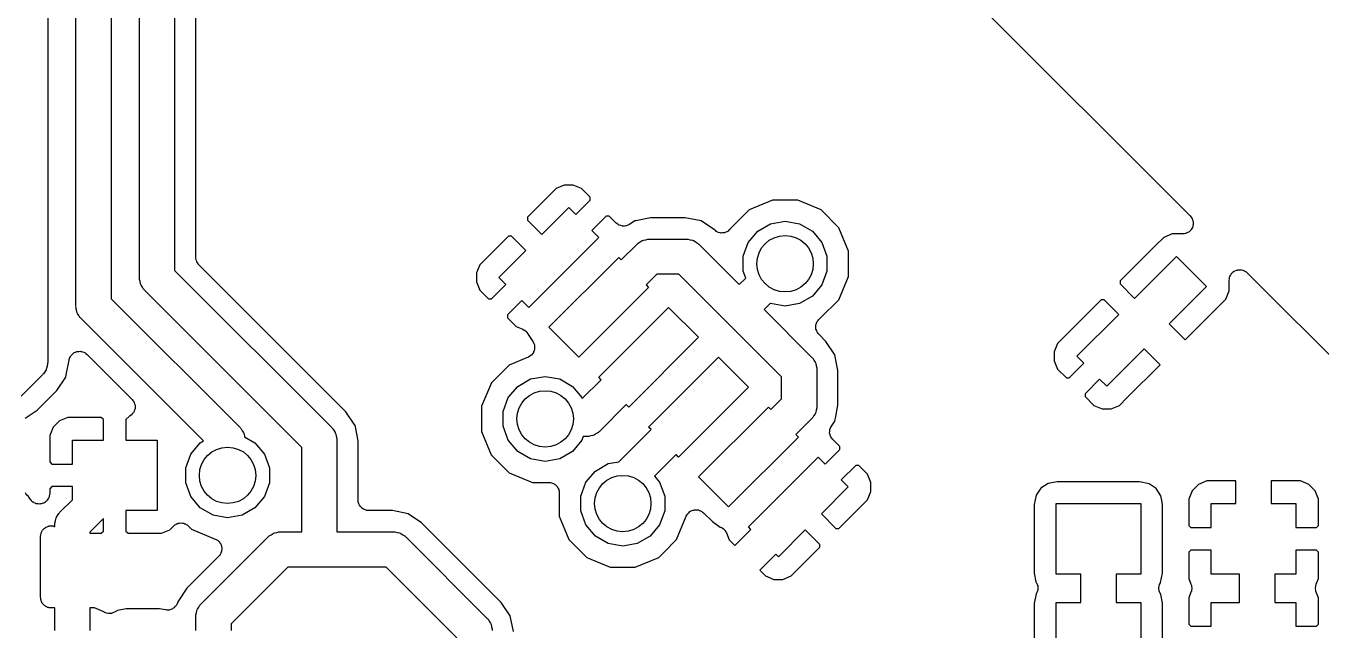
# Model space of a CAD drawing. Extents: x 132.7 to 187.3, y -127.3 to -72.7.
# Drawn here: x 159.92 to 169.1, y -97.25 to -92.96 of the extents above; entities that cross this region are included whole.
import ezdxf

# ---------------------------------------------------------------- set-up
doc = ezdxf.new("R2010")
doc.units = 0
doc.header["$MEASUREMENT"] = 0
doc.layers.add('BLACK', color=7, linetype='CONTINUOUS')

msp = doc.modelspace()

# ---------------------------------------------------------------- linework, layer by layer
at = {"layer": 'Black'}
for p, q in [((160.275, -93.9), (160.275, -88.8)), ((160.525, -88.8518), (160.525, -93.9)), ((160.725, -94.75), (160.725, -89.65)), ((160.975, -89.7018), (160.975, -94.6982)), ((160.076, -89.891), (160.076, -93.9)), ((165.689, -91.8298), (168.17, -94.311)), ((161.125, -94.2888), (161.125, -92.6553)), ((160.076, -93.9), (160.076, -95.3495)), ((160.275, -94.7), (160.275, -93.9)), ((160.525, -93.9), (160.525, -94.7)), ((163.677, -94.1169), (163.474, -94.3198)), ((163.736, -94.0925), (163.677, -94.1169)), ((163.799, -94.0925), (163.736, -94.0925)), ((163.858, -94.1169), (163.799, -94.0925)), ((163.92, -94.1784), (163.858, -94.1169)), ((163.817, -94.302), (163.92, -94.1993)), ((163.92, -94.1993), (163.92, -94.1784)), ((165.211, -94.1999), (165.045, -94.2683)), ((165.39, -94.2001), (165.211, -94.1999)), ((165.555, -94.2687), (165.39, -94.2001)), ((161.125, -94.605), (161.125, -94.2888)), ((163.474, -94.3198), (163.474, -94.3408)), ((163.577, -94.4434), (163.768, -94.2525)), ((163.768, -94.2525), (163.817, -94.302)), ((164.033, -94.3125), (163.93, -94.4151)), ((164.054, -94.3125), (164.033, -94.3125)), ((164.104, -94.3623), (164.054, -94.3125)), ((164.347, -94.325), (164.242, -94.3458)), ((164.593, -94.325), (164.347, -94.325)), ((164.705, -94.3473), (164.593, -94.325)), ((165.045, -94.2683), (164.916, -94.3977)), ((165.682, -94.3954), (165.555, -94.2687)), ((168.17, -94.311), (168.176, -94.319)), ((168.176, -94.319), (168.182, -94.3265)), ((168.182, -94.3265), (168.184, -94.3296)), ((168.184, -94.3296), (168.185, -94.3323)), ((168.185, -94.3323), (168.188, -94.3418)), ((163.474, -94.3408), (163.577, -94.4434)), ((163.93, -94.4151), (163.98, -94.4646)), ((164.114, -94.3692), (164.104, -94.3623)), ((164.123, -94.3765), (164.114, -94.3692)), ((164.124, -94.3767), (164.123, -94.3765)), ((164.125, -94.3772), (164.124, -94.3767)), ((164.137, -94.3804), (164.125, -94.3772)), ((164.148, -94.3838), (164.137, -94.3804)), ((164.149, -94.3837), (164.148, -94.3838)), ((164.15, -94.3839), (164.149, -94.3837)), ((164.162, -94.3829), (164.15, -94.3839)), ((164.174, -94.3821), (164.162, -94.3829)), ((164.175, -94.3817), (164.174, -94.3821)), ((164.176, -94.3817), (164.175, -94.3817)), ((164.187, -94.3765), (164.176, -94.3817)), ((164.198, -94.3716), (164.187, -94.3765)), ((164.235, -94.3473), (164.198, -94.3716)), ((164.242, -94.3458), (164.235, -94.3473)), ((164.242, -94.3458), (164.242, -94.3458)), ((164.8, -94.4108), (164.705, -94.3473)), ((164.8, -94.4109), (164.8, -94.4108)), ((164.806, -94.4156), (164.8, -94.4109)), ((164.812, -94.4211), (164.806, -94.4156)), ((164.817, -94.423), (164.812, -94.4211)), ((164.821, -94.4258), (164.817, -94.423)), ((164.829, -94.4279), (164.821, -94.4258)), ((164.837, -94.4311), (164.829, -94.4279)), ((164.842, -94.4313), (164.837, -94.4311)), ((164.846, -94.4326), (164.842, -94.4313)), ((164.867, -94.4307), (164.863, -94.4322)), ((164.872, -94.4303), (164.867, -94.4307)), ((164.88, -94.4269), (164.872, -94.4303)), ((164.887, -94.4244), (164.88, -94.4269)), ((164.891, -94.4214), (164.887, -94.4244)), ((164.896, -94.4193), (164.891, -94.4214)), ((164.902, -94.4135), (164.896, -94.4193)), ((164.908, -94.4086), (164.902, -94.4135)), ((164.911, -94.4044), (164.908, -94.4086)), ((164.914, -94.4009), (164.911, -94.4044)), ((164.916, -94.3977), (164.914, -94.4009)), ((165.039, -94.4994), (165.106, -94.4193)), ((165.106, -94.4193), (165.197, -94.367)), ((165.197, -94.367), (165.3, -94.3489)), ((165.3, -94.3489), (165.403, -94.367)), ((165.403, -94.367), (165.494, -94.4193)), ((165.494, -94.4193), (165.561, -94.4994)), ((165.75, -94.5609), (165.682, -94.3954)), ((168.152, -94.4296), (168.143, -94.4345)), ((168.16, -94.4254), (168.152, -94.4296)), ((168.163, -94.4231), (168.16, -94.4254)), ((168.166, -94.4214), (168.163, -94.4231)), ((168.172, -94.4139), (168.166, -94.4214)), ((168.179, -94.407), (168.172, -94.4139)), ((168.18, -94.404), (168.179, -94.407)), ((168.182, -94.4015), (168.18, -94.404)), ((168.186, -94.3923), (168.182, -94.4015)), ((168.19, -94.3834), (168.186, -94.3923)), ((168.188, -94.3418), (168.191, -94.351)), ((168.191, -94.377), (168.19, -94.3801)), ((168.19, -94.3801), (168.19, -94.3834)), ((168.191, -94.351), (168.191, -94.3543)), ((168.191, -94.3543), (168.192, -94.3575)), ((168.192, -94.3575), (168.191, -94.3672)), ((168.191, -94.3672), (168.191, -94.377)), ((163.34, -94.4539), (163.137, -94.6569)), ((163.361, -94.4539), (163.34, -94.4539)), ((163.464, -94.5566), (163.361, -94.4539)), ((163.98, -94.4646), (163.485, -94.9596)), ((164.139, -94.6237), (164.251, -94.5116)), ((164.251, -94.5116), (164.255, -94.5085)), ((164.255, -94.5085), (164.259, -94.5042)), ((164.259, -94.5042), (164.273, -94.4961)), ((164.273, -94.4961), (164.287, -94.4867)), ((164.287, -94.4867), (164.292, -94.4853)), ((164.292, -94.4853), (164.297, -94.4825)), ((164.297, -94.4825), (164.313, -94.4797)), ((164.313, -94.4797), (164.328, -94.4755)), ((164.328, -94.4755), (164.334, -94.476)), ((164.334, -94.476), (164.339, -94.475)), ((164.339, -94.475), (164.6, -94.475)), ((164.6, -94.475), (164.605, -94.476)), ((164.605, -94.476), (164.611, -94.4755)), ((164.611, -94.4755), (164.627, -94.4797)), ((164.627, -94.4797), (164.643, -94.4825)), ((164.643, -94.4825), (164.648, -94.4853)), ((164.648, -94.4853), (164.653, -94.4867)), ((164.653, -94.4867), (164.666, -94.4961)), ((164.666, -94.4961), (164.68, -94.5042)), ((164.68, -94.5042), (164.684, -94.5085)), ((164.684, -94.5085), (164.688, -94.5116)), ((164.688, -94.5116), (164.975, -94.7982)), ((164.854, -94.4319), (164.846, -94.4326)), ((164.863, -94.4322), (164.854, -94.4319)), ((165.003, -94.5977), (165.039, -94.4994)), ((165.561, -94.4994), (165.597, -94.5977)), ((167.928, -94.5189), (167.674, -94.7724)), ((167.983, -94.4634), (167.928, -94.5189)), ((168.042, -94.439), (167.983, -94.4634)), ((168.117, -94.439), (168.042, -94.439)), ((168.127, -94.4373), (168.117, -94.439)), ((168.137, -94.4364), (168.127, -94.4373)), ((168.14, -94.435), (168.137, -94.4364)), ((168.143, -94.4345), (168.14, -94.435)), ((161.126, -94.6083), (161.125, -94.605)), ((161.125, -94.6116), (161.126, -94.6083)), ((161.128, -94.621), (161.125, -94.6116)), ((163.273, -94.7475), (163.464, -94.5566)), ((163.626, -95.101), (164.121, -94.6061)), ((164.121, -94.6061), (164.139, -94.6237)), ((165.003, -94.7023), (165.003, -94.5977)), ((165.597, -94.5977), (165.597, -94.7023)), ((165.75, -94.7399), (165.75, -94.5609)), ((167.777, -94.896), (168.074, -94.599)), ((168.074, -94.599), (168.286, -94.8111)), ((160.275, -94.95), (160.275, -94.7)), ((160.525, -94.7), (160.525, -94.8982)), ((160.975, -94.6982), (162.088, -95.8116)), ((161.13, -94.6307), (161.128, -94.621)), ((161.131, -94.6335), (161.13, -94.6307)), ((161.132, -94.6367), (161.131, -94.6335)), ((161.138, -94.6447), (161.132, -94.6367)), ((161.143, -94.6532), (161.138, -94.6447)), ((161.145, -94.6554), (161.143, -94.6532)), ((161.147, -94.6581), (161.145, -94.6554)), ((161.243, -94.7538), (161.147, -94.6581)), ((163.137, -94.6569), (163.113, -94.7157)), ((165.021, -94.7518), (165.003, -94.7023)), ((165.597, -94.7023), (165.561, -94.8006)), ((168.471, -94.713), (168.478, -94.7061)), ((168.478, -94.7061), (168.481, -94.7047)), ((168.481, -94.7047), (168.483, -94.7026)), ((168.483, -94.7026), (168.493, -94.6992)), ((168.493, -94.6992), (168.502, -94.6951)), ((168.502, -94.6951), (168.505, -94.6948)), ((168.505, -94.6948), (168.508, -94.6936)), ((168.508, -94.6936), (168.518, -94.6936)), ((168.518, -94.6936), (168.528, -94.6928)), ((168.528, -94.6928), (168.531, -94.6936)), ((168.531, -94.6936), (168.534, -94.6936)), ((168.534, -94.6936), (168.543, -94.697)), ((168.543, -94.697), (168.553, -94.6995)), ((168.553, -94.6995), (168.555, -94.7014)), ((168.555, -94.7014), (168.558, -94.7026)), ((168.558, -94.7026), (168.566, -94.7088)), ((160.726, -94.7554), (160.725, -94.75)), ((160.725, -94.7609), (160.726, -94.7554)), ((160.73, -94.7767), (160.725, -94.7609)), ((160.733, -94.7928), (160.73, -94.7767)), ((160.735, -94.7975), (160.733, -94.7928)), ((160.737, -94.8028), (160.735, -94.7975)), ((162.189, -95.7003), (161.243, -94.7538)), ((163.113, -94.7157), (163.113, -94.7793)), ((163.113, -94.7793), (163.137, -94.8381)), ((163.219, -94.8996), (163.322, -94.797)), ((163.322, -94.797), (163.273, -94.7475)), ((164.391, -94.725), (164.316, -94.8005)), ((164.548, -94.725), (164.391, -94.725)), ((164.887, -95.0634), (164.548, -94.725)), ((164.975, -94.7982), (165.021, -94.7518)), ((165.681, -94.9052), (165.75, -94.7399)), ((167.674, -94.7724), (167.674, -94.7933)), ((167.674, -94.7933), (167.777, -94.896)), ((168.446, -94.7675), (168.448, -94.7579)), ((168.446, -94.843), (168.446, -94.7675)), ((168.448, -94.7579), (168.449, -94.7481)), ((168.449, -94.7481), (168.45, -94.7451)), ((168.45, -94.7451), (168.451, -94.7419)), ((168.451, -94.7419), (168.455, -94.7334)), ((168.455, -94.7334), (168.46, -94.7245)), ((168.46, -94.7245), (168.462, -94.7222)), ((168.462, -94.7222), (168.464, -94.7193)), ((168.464, -94.7193), (168.471, -94.713)), ((168.566, -94.7088), (168.574, -94.7145)), ((168.574, -94.7145), (169.778, -95.9179)), ((160.746, -94.8162), (160.737, -94.8028)), ((160.754, -94.8303), (160.746, -94.8162)), ((160.758, -94.8339), (160.754, -94.8303)), ((160.762, -94.8384), (160.758, -94.8339)), ((161.875, -95.9518), (160.762, -94.8384)), ((163.137, -94.8381), (163.198, -94.8996)), ((164.333, -94.8182), (163.838, -95.3132)), ((164.316, -94.8005), (164.333, -94.8182)), ((165.494, -94.8807), (165.403, -94.933)), ((165.561, -94.8006), (165.494, -94.8807)), ((168.286, -94.8111), (168.021, -95.0763)), ((168.422, -94.9018), (168.446, -94.843)), ((160.276, -94.9554), (160.275, -94.95)), ((160.275, -94.9609), (160.276, -94.9554)), ((160.28, -94.9767), (160.275, -94.9609)), ((160.283, -94.9928), (160.28, -94.9767)), ((160.525, -94.8982), (161.438, -95.8116)), ((163.198, -94.8996), (163.219, -94.8996)), ((163.435, -94.9101), (163.333, -95.0128)), ((163.485, -94.9596), (163.435, -94.9101)), ((163.98, -95.4546), (164.475, -94.9596)), ((164.475, -94.9596), (164.687, -95.1718)), ((165.195, -94.9318), (165.152, -94.975)), ((165.152, -94.975), (165.488, -95.3116)), ((165.197, -94.933), (165.195, -94.9318)), ((165.3, -94.9511), (165.197, -94.933)), ((165.403, -94.933), (165.3, -94.9511)), ((165.551, -95.0348), (165.681, -94.9052)), ((167.54, -94.9065), (167.287, -95.1599)), ((167.561, -94.9065), (167.54, -94.9065)), ((167.664, -95.0091), (167.561, -94.9065)), ((168.134, -95.1894), (168.366, -94.9573)), ((168.366, -94.9573), (168.422, -94.9018)), ((160.285, -94.9975), (160.283, -94.9928)), ((160.287, -95.0028), (160.285, -94.9975)), ((160.296, -95.0162), (160.287, -95.0028)), ((160.304, -95.0303), (160.296, -95.0162)), ((160.308, -95.0339), (160.304, -95.0303)), ((160.312, -95.0384), (160.308, -95.0339)), ((161.179, -95.9061), (160.312, -95.0384)), ((163.333, -95.0128), (163.333, -95.0337)), ((163.333, -95.0337), (163.394, -95.0953)), ((165.275, -95.4518), (164.887, -95.0634)), ((165.52, -95.0779), (165.523, -95.0704)), ((165.523, -95.0704), (165.526, -95.0626)), ((165.526, -95.0626), (165.529, -95.0587)), ((165.529, -95.0587), (165.531, -95.0543)), ((165.531, -95.0543), (165.537, -95.0485)), ((165.537, -95.0485), (165.542, -95.042)), ((165.542, -95.042), (165.546, -95.0393)), ((165.546, -95.0393), (165.549, -95.0359)), ((165.549, -95.0359), (165.551, -95.0348)), ((167.367, -95.3061), (167.664, -95.0091)), ((163.394, -95.0953), (163.442, -95.115)), ((163.442, -95.115), (163.451, -95.1209)), ((163.451, -95.1209), (163.461, -95.1263)), ((163.461, -95.1263), (163.462, -95.1279)), ((163.462, -95.1279), (163.464, -95.129)), ((163.464, -95.129), (163.47, -95.1377)), ((163.47, -95.1377), (163.478, -95.146)), ((163.478, -95.146), (163.478, -95.148)), ((163.478, -95.148), (163.48, -95.1496)), ((163.48, -95.1496), (163.48, -95.1524)), ((163.48, -95.1524), (163.513, -95.2021)), ((163.838, -95.3132), (163.626, -95.101)), ((165.518, -95.0874), (165.519, -95.0828)), ((165.518, -95.0956), (165.518, -95.0874)), ((165.518, -95.1038), (165.518, -95.0956)), ((165.519, -95.1086), (165.518, -95.1038)), ((165.519, -95.0828), (165.52, -95.0779)), ((165.519, -95.1135), (165.519, -95.1086)), ((165.522, -95.1211), (165.519, -95.1135)), ((165.524, -95.129), (165.522, -95.1211)), ((165.527, -95.133), (165.524, -95.129)), ((165.529, -95.1375), (165.527, -95.133)), ((165.535, -95.1436), (165.529, -95.1375)), ((165.539, -95.1503), (165.535, -95.1436)), ((165.589, -95.2003), (165.539, -95.1503)), ((167.287, -95.1599), (167.231, -95.2155)), ((168.021, -95.0763), (168.134, -95.1894)), ((163.513, -95.2021), (163.514, -95.2028)), ((163.514, -95.2028), (163.514, -95.2033)), ((163.514, -95.2033), (163.519, -95.2147)), ((163.519, -95.2147), (163.524, -95.226)), ((163.525, -95.2534), (163.522, -95.2652)), ((163.524, -95.226), (163.524, -95.2267)), ((163.524, -95.2267), (163.524, -95.2274)), ((163.524, -95.2274), (163.525, -95.2397)), ((163.525, -95.2397), (163.525, -95.252)), ((163.525, -95.252), (163.525, -95.2527)), ((163.525, -95.2527), (163.525, -95.2534)), ((164.687, -95.1718), (164.192, -95.6667)), ((165.653, -95.2953), (165.589, -95.2003)), ((167.231, -95.2155), (167.207, -95.2743)), ((167.844, -95.2531), (167.579, -95.5182)), ((167.957, -95.3662), (167.844, -95.2531)), ((160.206, -95.4384), (160.227, -95.3348)), ((160.227, -95.3337), (160.228, -95.3261)), ((160.227, -95.3348), (160.227, -95.3337)), ((160.228, -95.3261), (160.229, -95.3231)), ((160.229, -95.3231), (160.23, -95.3198)), ((160.23, -95.3198), (160.235, -95.3114)), ((160.235, -95.3114), (160.239, -95.3025)), ((160.239, -95.3025), (160.241, -95.3001)), ((160.241, -95.3001), (160.243, -95.2973)), ((160.243, -95.2973), (160.251, -95.291)), ((160.251, -95.291), (160.258, -95.2841)), ((160.258, -95.2841), (160.26, -95.2827)), ((160.26, -95.2827), (160.263, -95.2805)), ((160.263, -95.2805), (160.272, -95.2772)), ((160.272, -95.2772), (160.281, -95.273)), ((160.281, -95.273), (160.284, -95.2728)), ((160.284, -95.2728), (160.287, -95.2716)), ((160.287, -95.2716), (160.297, -95.2716)), ((160.297, -95.2716), (160.307, -95.2708)), ((160.307, -95.2708), (160.31, -95.2716)), ((160.31, -95.2716), (160.314, -95.2716)), ((160.314, -95.2716), (160.323, -95.275)), ((160.323, -95.275), (160.332, -95.2775)), ((160.332, -95.2775), (160.335, -95.2794)), ((160.335, -95.2794), (160.338, -95.2805)), ((160.338, -95.2805), (160.346, -95.2868)), ((160.346, -95.2868), (160.354, -95.2925)), ((160.354, -95.2925), (160.673, -95.612)), ((163.48, -95.3129), (163.345, -95.3683)), ((163.481, -95.3123), (163.48, -95.3125)), ((163.48, -95.3125), (163.48, -95.3129)), ((163.491, -95.3055), (163.481, -95.3123)), ((163.502, -95.2989), (163.491, -95.3055)), ((163.503, -95.2979), (163.502, -95.2983)), ((163.502, -95.2983), (163.502, -95.2989)), ((163.51, -95.288), (163.503, -95.2979)), ((163.517, -95.2782), (163.51, -95.288)), ((163.518, -95.2776), (163.517, -95.2782)), ((163.522, -95.2652), (163.518, -95.277)), ((163.518, -95.277), (163.518, -95.2776)), ((164.333, -95.8081), (164.828, -95.3132)), ((164.828, -95.3132), (165.04, -95.5253)), ((165.488, -95.3116), (165.492, -95.3161)), ((165.492, -95.3161), (165.496, -95.3197)), ((165.496, -95.3197), (165.504, -95.3338)), ((165.504, -95.3338), (165.513, -95.3472)), ((165.513, -95.3472), (165.515, -95.3525)), ((165.675, -95.4074), (165.653, -95.2953)), ((167.207, -95.2743), (167.207, -95.3379)), ((167.207, -95.3379), (167.231, -95.3967)), ((167.416, -95.3556), (167.367, -95.3061)), ((160.039, -95.4379), (159.888, -95.5884)), ((160.042, -95.4334), (160.039, -95.4379)), ((160.046, -95.4298), (160.042, -95.4334)), ((160.054, -95.4157), (160.046, -95.4298)), ((160.064, -95.4023), (160.054, -95.4157)), ((160.065, -95.397), (160.064, -95.4023)), ((160.068, -95.3922), (160.065, -95.397)), ((160.071, -95.3761), (160.068, -95.3922)), ((160.075, -95.3604), (160.071, -95.3761)), ((160.076, -95.3495), (160.075, -95.3549)), ((160.075, -95.3549), (160.075, -95.3604)), ((160.203, -95.4542), (160.206, -95.4384)), ((160.206, -95.4384), (160.206, -95.4384)), ((163.345, -95.3683), (163.219, -95.4948)), ((165.515, -95.3525), (165.517, -95.3572)), ((165.517, -95.3572), (165.52, -95.3733)), ((165.52, -95.3733), (165.525, -95.3891)), ((165.525, -95.3891), (165.524, -95.3946)), ((165.524, -95.3946), (165.525, -95.4)), ((165.525, -95.4), (165.525, -95.6607)), ((165.675, -95.5403), (165.675, -95.4074)), ((167.231, -95.3967), (167.293, -95.4583)), ((167.314, -95.4583), (167.416, -95.3556)), ((167.725, -95.5983), (167.957, -95.3662)), ((160.14, -95.5492), (160.203, -95.4542)), ((163.219, -95.4948), (163.15, -95.6601)), ((163.339, -95.5994), (163.406, -95.5193)), ((163.406, -95.5193), (163.497, -95.467)), ((163.497, -95.467), (163.6, -95.4489)), ((163.6, -95.4489), (163.703, -95.467)), ((163.703, -95.467), (163.794, -95.5193)), ((163.794, -95.5193), (163.861, -95.5994)), ((163.863, -95.6064), (163.997, -95.4723)), ((163.997, -95.4723), (163.98, -95.4546)), ((165.04, -95.5253), (164.545, -96.0203)), ((165.275, -95.6089), (165.275, -95.4518)), ((167.293, -95.4583), (167.314, -95.4583)), ((167.529, -95.4687), (167.427, -95.5714)), ((167.579, -95.5182), (167.529, -95.4687)), ((160, -95.6892), (160.14, -95.5492)), ((160.673, -95.612), (160.679, -95.62)), ((160.679, -95.62), (160.685, -95.6275)), ((163.303, -95.6977), (163.339, -95.5994)), ((163.861, -95.5994), (163.863, -95.6064)), ((165.199, -95.6844), (165.275, -95.6089)), ((165.675, -95.6533), (165.675, -95.5403)), ((167.427, -95.5714), (167.427, -95.5923)), ((167.427, -95.5923), (167.488, -95.6539)), ((167.67, -95.6539), (167.725, -95.5983)), ((159.916, -95.7451), (160, -95.6892)), ((160.675, -95.715), (160.668, -95.7225)), ((160.681, -95.708), (160.675, -95.715)), ((160.683, -95.705), (160.681, -95.708)), ((160.685, -95.7025), (160.683, -95.705)), ((160.685, -95.6275), (160.686, -95.6306)), ((160.688, -95.6933), (160.685, -95.7025)), ((160.686, -95.6306), (160.688, -95.6333)), ((160.688, -95.6333), (160.691, -95.6428)), ((160.692, -95.6844), (160.688, -95.6933)), ((160.691, -95.6428), (160.694, -95.652)), ((160.693, -95.6811), (160.692, -95.6844)), ((160.694, -95.678), (160.693, -95.6811)), ((160.694, -95.652), (160.694, -95.6553)), ((160.694, -95.6553), (160.695, -95.6585)), ((160.695, -95.6585), (160.694, -95.6682)), ((160.694, -95.6682), (160.694, -95.678)), ((162.252, -95.7945), (162.189, -95.7003)), ((163.15, -95.6601), (163.15, -95.8391)), ((163.303, -95.8023), (163.303, -95.6977)), ((164.174, -95.649), (163.985, -95.8384)), ((164.192, -95.6667), (164.174, -95.649)), ((164.687, -96.1617), (165.182, -95.6667)), ((165.182, -95.6667), (165.199, -95.6844)), ((165.513, -95.7135), (165.504, -95.7269)), ((165.515, -95.7082), (165.513, -95.7135)), ((165.517, -95.7034), (165.515, -95.7082)), ((165.52, -95.6873), (165.517, -95.7034)), ((165.525, -95.6716), (165.52, -95.6873)), ((165.525, -95.6607), (165.524, -95.6661)), ((165.524, -95.6661), (165.525, -95.6716)), ((165.659, -95.7329), (165.675, -95.6533)), ((167.488, -95.6539), (167.547, -95.6782)), ((167.547, -95.6782), (167.611, -95.6782)), ((167.611, -95.6782), (167.67, -95.6539)), ((160.159, -95.7644), (160.114, -95.8094)), ((160.218, -95.74), (160.159, -95.7644)), ((160.455, -95.74), (160.218, -95.74)), ((160.47, -95.7548), (160.455, -95.74)), ((160.47, -95.9), (160.47, -95.7548)), ((160.654, -95.7305), (160.63, -95.7548)), ((160.63, -95.7548), (160.63, -95.9)), ((160.663, -95.7264), (160.654, -95.7305)), ((160.665, -95.7241), (160.663, -95.7264)), ((160.668, -95.7225), (160.665, -95.7241)), ((162.253, -95.7953), (162.252, -95.7945)), ((162.267, -95.8686), (162.253, -95.7953)), ((163.339, -95.9006), (163.303, -95.8023)), ((165.488, -95.749), (165.376, -95.8612)), ((165.492, -95.7445), (165.488, -95.749)), ((165.496, -95.741), (165.492, -95.7445)), ((165.504, -95.7269), (165.496, -95.741)), ((165.623, -95.8129), (165.628, -95.8017)), ((165.628, -95.8017), (165.653, -95.7653)), ((165.653, -95.7653), (165.659, -95.7329)), ((165.659, -95.7329), (165.659, -95.7329)), ((160.114, -95.8094), (160.09, -95.8682)), ((160.09, -95.8682), (160.09, -96.0552)), ((161.438, -95.8116), (161.442, -95.8161)), ((161.442, -95.8161), (161.446, -95.8197)), ((161.446, -95.8197), (161.454, -95.8338)), ((161.454, -95.8338), (161.463, -95.8472)), ((161.463, -95.8472), (161.465, -95.8525)), ((161.465, -95.8525), (161.467, -95.8572)), ((161.467, -95.8572), (161.47, -95.8733)), ((161.47, -95.8733), (161.471, -95.8777)), ((161.471, -95.8777), (161.544, -95.9193)), ((162.088, -95.8116), (162.092, -95.8161)), ((162.092, -95.8161), (162.096, -95.8197)), ((162.096, -95.8197), (162.104, -95.8338)), ((162.104, -95.8338), (162.113, -95.8472)), ((162.113, -95.8472), (162.115, -95.8525)), ((162.115, -95.8525), (162.117, -95.8572)), ((162.117, -95.8572), (162.12, -95.8733)), ((162.12, -95.8733), (162.125, -95.8891)), ((162.125, -95.8891), (162.124, -95.8946)), ((162.124, -95.8946), (162.125, -95.9)), ((162.275, -95.9074), (162.267, -95.8686)), ((163.15, -95.8391), (163.218, -96.0046)), ((163.87, -95.875), (163.861, -95.9006)), ((163.896, -95.875), (163.87, -95.875)), ((163.902, -95.874), (163.896, -95.875)), ((163.907, -95.8745), (163.902, -95.874)), ((163.923, -95.8703), (163.907, -95.8745)), ((163.939, -95.8675), (163.923, -95.8703)), ((163.944, -95.8647), (163.939, -95.8675)), ((163.949, -95.8633), (163.944, -95.8647)), ((163.963, -95.8539), (163.949, -95.8633)), ((163.977, -95.8458), (163.963, -95.8539)), ((163.98, -95.8415), (163.977, -95.8458)), ((163.985, -95.8384), (163.98, -95.8415)), ((164.123, -96.0536), (164.351, -95.8258)), ((164.351, -95.8258), (164.333, -95.8081)), ((165.394, -95.8789), (164.899, -96.3738)), ((165.376, -95.8612), (165.394, -95.8789)), ((165.616, -95.8499), (165.617, -95.8377)), ((165.616, -95.8507), (165.616, -95.8499)), ((165.616, -95.8515), (165.616, -95.8507)), ((165.62, -95.8633), (165.616, -95.8515)), ((165.617, -95.8377), (165.618, -95.8255)), ((165.618, -95.8239), (165.623, -95.8129)), ((165.618, -95.8248), (165.618, -95.8239)), ((165.618, -95.8255), (165.618, -95.8248)), ((165.623, -95.8751), (165.62, -95.8633)), ((165.623, -95.8757), (165.623, -95.8751)), ((165.624, -95.8765), (165.623, -95.8757)), ((165.631, -95.8864), (165.624, -95.8765)), ((165.638, -95.8964), (165.631, -95.8864)), ((165.688, -95.9462), (165.638, -95.8964)), ((160.25, -96.07), (160.25, -95.9)), ((160.25, -95.9), (160.47, -95.9)), ((160.63, -95.9), (160.85, -95.9)), ((160.85, -95.9), (160.85, -96.4)), ((161.089, -95.9994), (161.156, -95.9193)), ((161.156, -95.9193), (161.179, -95.9061)), ((161.544, -95.9193), (161.611, -95.9994)), ((161.875, -96.55), (161.875, -95.9518)), ((162.125, -95.9), (162.125, -96.55)), ((162.275, -96.325), (162.275, -95.9074)), ((163.406, -95.9807), (163.339, -95.9006)), ((163.497, -96.033), (163.406, -95.9807)), ((163.794, -95.9807), (163.703, -96.033)), ((163.861, -95.9006), (163.794, -95.9807)), ((165.585, -96.0698), (165.688, -95.9671)), ((165.688, -95.9671), (165.688, -95.9462)), ((160.09, -96.0552), (160.105, -96.07)), ((160.105, -96.07), (160.25, -96.07)), ((161.053, -96.0977), (161.089, -95.9994)), ((161.611, -95.9994), (161.647, -96.0977)), ((163.218, -96.0046), (163.345, -96.1313)), ((163.6, -96.0511), (163.497, -96.033)), ((163.703, -96.033), (163.6, -96.0511)), ((163.956, -96.1193), (164.047, -96.067)), ((164.047, -96.067), (164.123, -96.0536)), ((164.528, -96.0026), (164.374, -96.156)), ((164.545, -96.0203), (164.528, -96.0026)), ((165.04, -96.5153), (165.535, -96.0203)), ((165.535, -96.0203), (165.585, -96.0698)), ((165.801, -96.0803), (165.698, -96.1829)), ((165.822, -96.0803), (165.801, -96.0803)), ((165.883, -96.1418), (165.822, -96.0803)), ((161.053, -96.2023), (161.053, -96.0977)), ((161.647, -96.0977), (161.647, -96.2023)), ((163.345, -96.1313), (163.51, -96.1999)), ((163.889, -96.1994), (163.956, -96.1193)), ((164.374, -96.156), (164.411, -96.1994)), ((164.899, -96.3738), (164.687, -96.1617)), ((165.907, -96.2006), (165.883, -96.1418)), ((160.105, -96.23), (160.09, -96.2448)), ((160.09, -96.2448), (160.09, -96.2787)), ((160.25, -96.23), (160.105, -96.23)), ((160.25, -96.3232), (160.25, -96.23)), ((161.089, -96.3006), (161.053, -96.2023)), ((161.647, -96.2023), (161.611, -96.3006)), ((163.51, -96.1999), (163.625, -96.2)), ((163.625, -96.2), (163.632, -96.2012)), ((163.632, -96.2012), (163.638, -96.2012)), ((163.638, -96.2012), (163.644, -96.2034)), ((163.644, -96.2034), (163.651, -96.2046)), ((163.651, -96.2046), (163.656, -96.2079)), ((163.656, -96.2079), (163.663, -96.2101)), ((163.663, -96.2101), (163.668, -96.2143)), ((163.668, -96.2143), (163.673, -96.2176)), ((163.673, -96.2176), (163.678, -96.2226)), ((163.678, -96.2226), (163.683, -96.2269)), ((163.683, -96.2269), (163.686, -96.2325)), ((163.686, -96.2325), (163.69, -96.2376)), ((163.69, -96.2376), (163.692, -96.2437)), ((163.692, -96.2437), (163.696, -96.2494)), ((163.696, -96.2494), (163.697, -96.2559)), ((163.697, -96.2559), (163.699, -96.2621)), ((163.699, -96.2621), (163.699, -96.2686)), ((163.853, -96.2977), (163.889, -96.1994)), ((164.411, -96.1994), (164.447, -96.2977)), ((165.747, -96.2324), (165.557, -96.4233)), ((165.698, -96.1829), (165.747, -96.2324)), ((165.883, -96.323), (165.907, -96.2642)), ((165.907, -96.2642), (165.907, -96.2006)), ((167.113, -96.2404), (167.079, -96.2905)), ((167.165, -96.2073), (167.113, -96.2404)), ((167.227, -96.1956), (167.165, -96.2073)), ((167.812, -96.1956), (167.227, -96.1956)), ((167.879, -96.2092), (167.812, -96.1956)), ((167.93, -96.2434), (167.879, -96.2092)), ((167.963, -96.2949), (167.93, -96.2434)), ((168.184, -96.2594), (168.16, -96.3182)), ((168.229, -96.2144), (168.184, -96.2594)), ((168.288, -96.19), (168.229, -96.2144)), ((168.495, -96.19), (168.288, -96.19)), ((168.495, -96.35), (168.495, -96.19)), ((168.745, -96.19), (168.745, -96.35)), ((168.952, -96.19), (168.745, -96.19)), ((169.011, -96.2144), (168.952, -96.19)), ((169.056, -96.2594), (169.011, -96.2144)), ((169.08, -96.3182), (169.056, -96.2594)), ((159.922, -96.2826), (159.917, -96.2742)), ((159.924, -96.2848), (159.922, -96.2826)), ((159.926, -96.2875), (159.924, -96.2848)), ((159.939, -96.3003), (159.926, -96.2875)), ((159.953, -96.3204), (159.939, -96.3003)), ((159.955, -96.3234), (159.953, -96.3204)), ((159.958, -96.3269), (159.955, -96.3234)), ((159.964, -96.3327), (159.958, -96.3269)), ((159.971, -96.3392), (159.964, -96.3327)), ((159.974, -96.341), (159.971, -96.3392)), ((159.977, -96.3437), (159.974, -96.341)), ((159.986, -96.3468), (159.977, -96.3437)), ((159.994, -96.3507), (159.986, -96.3468)), ((159.998, -96.3512), (159.994, -96.3507)), ((160.002, -96.3526), (159.998, -96.3512)), ((160.011, -96.3526), (160.002, -96.3526)), ((160.02, -96.3536), (160.011, -96.3526)), ((160.024, -96.3526), (160.02, -96.3536)), ((160.028, -96.3526), (160.024, -96.3526)), ((160.036, -96.3495), (160.028, -96.3526)), ((160.045, -96.3474), (160.036, -96.3495)), ((160.049, -96.3451), (160.045, -96.3474)), ((160.052, -96.3437), (160.049, -96.3451)), ((160.059, -96.3379), (160.052, -96.3437)), ((160.067, -96.3329), (160.059, -96.3379)), ((160.069, -96.3296), (160.067, -96.3329)), ((160.072, -96.3269), (160.069, -96.3296)), ((160.077, -96.3192), (160.072, -96.3269)), ((160.082, -96.3119), (160.077, -96.3192)), ((160.083, -96.3079), (160.082, -96.3119)), ((160.085, -96.3044), (160.083, -96.3079)), ((160.087, -96.2955), (160.085, -96.3044)), ((160.09, -96.2869), (160.087, -96.2955)), ((160.09, -96.2787), (160.089, -96.2828)), ((160.089, -96.2828), (160.09, -96.2869)), ((160.162, -96.4116), (160.25, -96.3232)), ((161.156, -96.3807), (161.089, -96.3006)), ((161.611, -96.3006), (161.544, -96.3807)), ((162.276, -96.3315), (162.275, -96.325)), ((162.276, -96.338), (162.276, -96.3315)), ((162.278, -96.3442), (162.276, -96.338)), ((162.28, -96.3507), (162.278, -96.3442)), ((162.283, -96.3563), (162.28, -96.3507)), ((162.285, -96.3625), (162.283, -96.3563)), ((163.699, -96.2686), (163.7, -96.2751)), ((163.7, -96.2751), (163.7, -96.4391)), ((163.853, -96.4023), (163.853, -96.2977)), ((164.447, -96.2977), (164.447, -96.4023)), ((165.68, -96.526), (165.883, -96.323)), ((167.079, -96.2905), (167.066, -96.3575)), ((167.066, -96.3575), (167.066, -96.843)), ((167.22, -96.85), (167.22, -96.35)), ((167.22, -96.35), (167.82, -96.35)), ((167.82, -96.35), (167.82, -96.85)), ((167.967, -96.3171), (167.963, -96.2949)), ((167.974, -96.357), (167.967, -96.3171)), ((167.967, -96.3171), (167.967, -96.3171)), ((167.974, -96.6637), (167.974, -96.357)), ((168.16, -96.3182), (168.16, -96.5052)), ((168.32, -96.52), (168.32, -96.35)), ((168.32, -96.35), (168.495, -96.35)), ((168.745, -96.35), (168.92, -96.35)), ((168.92, -96.35), (168.92, -96.52)), ((169.08, -96.5052), (169.08, -96.3182)), ((160.135, -96.4525), (160.137, -96.4472)), ((160.137, -96.4472), (160.146, -96.4338)), ((160.146, -96.4338), (160.154, -96.4197)), ((160.154, -96.4197), (160.158, -96.4161)), ((160.158, -96.4161), (160.162, -96.4116)), ((160.85, -96.4), (160.63, -96.4)), ((160.63, -96.4), (160.63, -96.5452)), ((161.247, -96.433), (161.156, -96.3807)), ((161.35, -96.4511), (161.247, -96.433)), ((161.453, -96.433), (161.35, -96.4511)), ((161.544, -96.3807), (161.453, -96.433)), ((162.289, -96.3675), (162.285, -96.3625)), ((162.293, -96.3732), (162.289, -96.3675)), ((162.298, -96.3774), (162.293, -96.3732)), ((162.302, -96.3825), (162.298, -96.3774)), ((162.307, -96.3857), (162.302, -96.3825)), ((162.312, -96.39), (162.307, -96.3857)), ((162.319, -96.3922), (162.312, -96.39)), ((162.324, -96.3955), (162.319, -96.3922)), ((162.331, -96.3966), (162.324, -96.3955)), ((162.337, -96.3989), (162.331, -96.3966)), ((162.344, -96.3989), (162.337, -96.3989)), ((162.35, -96.4), (162.344, -96.3989)), ((162.518, -96.4), (162.35, -96.4)), ((162.63, -96.4223), (162.518, -96.4)), ((162.725, -96.4858), (162.63, -96.4223)), ((163.7, -96.4391), (163.768, -96.6046)), ((163.889, -96.5006), (163.853, -96.4023)), ((164.447, -96.4023), (164.411, -96.5006)), ((164.531, -96.6052), (164.6, -96.4398)), ((164.6, -96.4398), (164.604, -96.4329)), ((164.604, -96.4329), (164.608, -96.4255)), ((164.608, -96.4255), (164.611, -96.422)), ((164.611, -96.422), (164.614, -96.4178)), ((164.614, -96.4178), (164.62, -96.4129)), ((164.62, -96.4129), (164.626, -96.4071)), ((164.626, -96.4071), (164.631, -96.405)), ((164.631, -96.405), (164.635, -96.402)), ((164.635, -96.402), (164.642, -96.3995)), ((164.642, -96.3995), (164.65, -96.3961)), ((164.65, -96.3961), (164.655, -96.3957)), ((164.655, -96.3957), (164.66, -96.3942)), ((164.66, -96.3942), (164.668, -96.3945)), ((164.668, -96.3945), (164.676, -96.3938)), ((164.676, -96.3938), (164.681, -96.3951)), ((164.681, -96.3951), (164.686, -96.3953)), ((164.686, -96.3953), (164.693, -96.3985)), ((164.693, -96.3985), (164.701, -96.4006)), ((164.701, -96.4006), (164.705, -96.4034)), ((164.705, -96.4034), (164.71, -96.4053)), ((164.71, -96.4053), (164.716, -96.4108)), ((164.716, -96.4108), (164.722, -96.4155)), ((164.722, -96.4155), (164.785, -96.4781)), ((165.557, -96.4233), (165.659, -96.526)), ((160.034, -96.5482), (160.039, -96.5393)), ((160.039, -96.5393), (160.041, -96.537)), ((160.041, -96.537), (160.043, -96.5341)), ((160.043, -96.5341), (160.05, -96.5278)), ((160.05, -96.5278), (160.057, -96.5209)), ((160.057, -96.5209), (160.06, -96.5195)), ((160.06, -96.5195), (160.062, -96.5174)), ((160.062, -96.5174), (160.072, -96.514)), ((160.072, -96.514), (160.081, -96.5099)), ((160.081, -96.5099), (160.084, -96.5096)), ((160.084, -96.5096), (160.087, -96.5085)), ((160.087, -96.5085), (160.097, -96.5085)), ((160.097, -96.5085), (160.107, -96.5076)), ((160.107, -96.5076), (160.11, -96.5085)), ((160.11, -96.5085), (160.113, -96.5085)), ((160.113, -96.5085), (160.122, -96.5118)), ((160.122, -96.5118), (160.125, -96.5126)), ((160.125, -96.4891), (160.13, -96.4733)), ((160.126, -96.4946), (160.125, -96.4891)), ((160.125, -96.5), (160.126, -96.4946)), ((160.125, -96.5126), (160.125, -96.5)), ((160.13, -96.4733), (160.133, -96.4572)), ((160.133, -96.4572), (160.135, -96.4525)), ((160.47, -96.4568), (160.375, -96.5518)), ((160.47, -96.5452), (160.47, -96.4568)), ((160.882, -96.56), (160.941, -96.5356)), ((160.941, -96.5356), (160.967, -96.5094)), ((160.967, -96.5094), (160.972, -96.5056)), ((160.972, -96.5056), (160.977, -96.501)), ((160.977, -96.501), (160.983, -96.4982)), ((160.983, -96.4982), (160.988, -96.4945)), ((160.988, -96.4945), (160.995, -96.4928)), ((160.995, -96.4928), (161.001, -96.49)), ((161.001, -96.49), (161.007, -96.4894)), ((161.007, -96.4894), (161.013, -96.4877)), ((161.013, -96.4877), (161.02, -96.4883)), ((161.02, -96.4883), (161.027, -96.4877)), ((161.027, -96.4877), (161.033, -96.4894)), ((161.033, -96.4894), (161.039, -96.49)), ((161.039, -96.49), (161.045, -96.4928)), ((161.045, -96.4928), (161.052, -96.4945)), ((161.052, -96.4945), (161.057, -96.4982)), ((161.057, -96.4982), (161.063, -96.501)), ((161.063, -96.501), (161.068, -96.5057)), ((161.068, -96.5057), (161.073, -96.5095)), ((161.073, -96.5095), (161.095, -96.5313)), ((161.095, -96.5313), (161.263, -96.6012)), ((163.289, -97.0503), (162.725, -96.4858)), ((163.956, -96.5807), (163.889, -96.5006)), ((164.411, -96.5006), (164.344, -96.5807)), ((164.785, -96.4781), (164.841, -96.5164)), ((164.841, -96.5164), (164.85, -96.5192)), ((164.85, -96.5192), (164.852, -96.5211)), ((164.852, -96.5211), (164.855, -96.5223)), ((164.855, -96.5223), (164.863, -96.529)), ((164.863, -96.529), (164.871, -96.5351)), ((164.871, -96.5351), (164.872, -96.5377)), ((164.872, -96.5377), (164.875, -96.5398)), ((164.875, -96.5398), (164.879, -96.5486)), ((164.945, -96.6461), (165.058, -96.5329)), ((165.058, -96.5329), (165.04, -96.5153)), ((165.443, -96.5365), (165.253, -96.7274)), ((165.546, -96.6391), (165.443, -96.5365)), ((165.659, -96.526), (165.68, -96.526)), ((168.16, -96.5052), (168.175, -96.52)), ((168.175, -96.52), (168.32, -96.52)), ((168.92, -96.52), (169.065, -96.52)), ((169.065, -96.52), (169.08, -96.5052)), ((160.025, -96.5823), (160.027, -96.5727)), ((160.025, -97.015), (160.025, -96.5823)), ((160.027, -96.5727), (160.028, -96.5629)), ((160.028, -96.5629), (160.029, -96.5599)), ((160.029, -96.5599), (160.03, -96.5567)), ((160.03, -96.5567), (160.034, -96.5482)), ((160.375, -96.5518), (160.375, -96.56)), ((160.375, -96.56), (160.455, -96.56)), ((160.455, -96.56), (160.47, -96.5452)), ((160.63, -96.5452), (160.645, -96.56)), ((160.645, -96.56), (160.882, -96.56)), ((161.162, -97.0616), (161.637, -96.5866)), ((161.263, -96.6012), (161.27, -96.6056)), ((161.27, -96.6056), (161.278, -96.6091)), ((161.278, -96.6091), (161.281, -96.6126)), ((161.281, -96.6126), (161.285, -96.6153)), ((161.285, -96.6153), (161.29, -96.6217)), ((161.29, -96.6217), (161.296, -96.6275)), ((161.296, -96.6275), (161.298, -96.632)), ((161.298, -96.632), (161.301, -96.6359)), ((161.637, -96.5866), (161.641, -96.5835)), ((161.641, -96.5835), (161.645, -96.5792)), ((161.645, -96.5792), (161.659, -96.5711)), ((161.659, -96.5711), (161.672, -96.5617)), ((161.672, -96.5617), (161.677, -96.5603)), ((161.677, -96.5603), (161.682, -96.5575)), ((161.682, -96.5575), (161.698, -96.5547)), ((161.698, -96.5547), (161.714, -96.5505)), ((161.714, -96.5505), (161.72, -96.551)), ((161.72, -96.551), (161.725, -96.55)), ((161.725, -96.55), (161.875, -96.55)), ((162.125, -96.55), (162.525, -96.55)), ((162.525, -96.55), (162.53, -96.551)), ((162.53, -96.551), (162.536, -96.5505)), ((162.536, -96.5505), (162.552, -96.5547)), ((162.552, -96.5547), (162.568, -96.5575)), ((162.568, -96.5575), (162.573, -96.5603)), ((162.573, -96.5603), (162.578, -96.5617)), ((162.578, -96.5617), (162.591, -96.5711)), ((162.591, -96.5711), (162.605, -96.5792)), ((162.605, -96.5792), (162.609, -96.5835)), ((162.609, -96.5835), (162.613, -96.5866)), ((162.613, -96.5866), (163.188, -97.1616)), ((163.768, -96.6046), (163.895, -96.7313)), ((164.047, -96.633), (163.956, -96.5807)), ((164.15, -96.6511), (164.047, -96.633)), ((164.253, -96.633), (164.15, -96.6511)), ((164.344, -96.5807), (164.253, -96.633)), ((164.44, -96.6964), (164.531, -96.6052)), ((164.879, -96.5486), (164.885, -96.557)), ((164.885, -96.557), (164.905, -96.6059)), ((164.905, -96.6059), (164.945, -96.6461)), ((161.288, -96.7235), (161.061, -96.9503)), ((161.292, -96.7169), (161.288, -96.7235)), ((161.298, -96.7109), (161.292, -96.7169)), ((161.3, -96.7063), (161.298, -96.7109)), ((161.302, -96.7022), (161.3, -96.7063)), ((161.301, -96.6359), (161.304, -96.6437)), ((161.305, -96.6943), (161.302, -96.7022)), ((161.304, -96.6437), (161.307, -96.6511)), ((161.308, -96.6868), (161.305, -96.6943)), ((161.307, -96.6511), (161.307, -96.656)), ((161.307, -96.656), (161.309, -96.6608)), ((161.309, -96.677), (161.308, -96.6818)), ((161.308, -96.6818), (161.308, -96.6868)), ((161.309, -96.6608), (161.309, -96.6689)), ((161.309, -96.6689), (161.309, -96.677)), ((164.405, -96.7317), (164.44, -96.6964)), ((165.235, -96.7097), (165.122, -96.8228)), ((165.253, -96.7274), (165.235, -96.7097)), ((165.343, -96.863), (165.546, -96.6601)), ((165.546, -96.6601), (165.546, -96.6391)), ((167.974, -96.8425), (167.974, -96.6637)), ((168.175, -96.68), (168.16, -96.6948)), ((168.16, -96.6948), (168.16, -96.8818)), ((168.32, -96.68), (168.175, -96.68)), ((168.32, -96.85), (168.32, -96.68)), ((168.92, -96.68), (168.92, -96.85)), ((169.065, -96.68), (168.92, -96.68)), ((169.08, -96.6948), (169.065, -96.68)), ((169.08, -96.8818), (169.08, -96.6948)), ((161.777, -96.8), (161.375, -97.2018)), ((162, -96.8), (161.777, -96.8)), ((162.473, -96.8), (162, -96.8)), ((162.975, -97.3018), (162.473, -96.8)), ((163.895, -96.7313), (164.06, -96.7999)), ((164.06, -96.7999), (164.239, -96.8001)), ((164.239, -96.8001), (164.405, -96.7317)), ((165.122, -96.8228), (165.162, -96.863)), ((165.162, -96.863), (165.221, -96.8874)), ((165.221, -96.8874), (165.284, -96.8874)), ((165.284, -96.8874), (165.343, -96.863)), ((167.066, -96.843), (167.077, -96.9051)), ((167.077, -96.9051), (167.08, -96.9087)), ((167.08, -96.9087), (167.081, -96.913)), ((167.395, -96.85), (167.22, -96.85)), ((167.395, -97.05), (167.395, -96.85)), ((167.82, -96.85), (167.645, -96.85)), ((167.645, -96.85), (167.645, -97.05)), ((167.961, -96.9105), (167.974, -96.8425)), ((168.16, -96.8818), (168.176, -96.9213)), ((168.52, -96.85), (168.32, -96.85)), ((168.52, -97.05), (168.52, -96.85)), ((168.92, -96.85), (168.77, -96.85)), ((168.77, -96.85), (168.77, -97.05)), ((169.064, -96.9213), (169.08, -96.8818)), ((161.061, -96.9503), (160.997, -97.0455)), ((167.079, -96.9895), (167.066, -97.0575)), ((167.08, -96.9873), (167.079, -96.9895)), ((167.083, -96.9836), (167.08, -96.9873)), ((167.081, -96.913), (167.084, -96.9168)), ((167.086, -96.9755), (167.083, -96.9836)), ((167.084, -96.9168), (167.086, -96.9249)), ((167.086, -96.9249), (167.09, -96.9327)), ((167.089, -96.9678), (167.086, -96.9755)), ((167.09, -96.9632), (167.089, -96.9678)), ((167.09, -96.9327), (167.09, -96.9374)), ((167.09, -96.9374), (167.091, -96.9419)), ((167.091, -96.9587), (167.09, -96.9632)), ((167.091, -96.9419), (167.091, -96.9503)), ((167.091, -96.9503), (167.091, -96.9587)), ((167.949, -96.9413), (167.95, -96.9368)), ((167.949, -96.9497), (167.949, -96.9413)), ((167.949, -96.9581), (167.949, -96.9497)), ((167.95, -96.9626), (167.949, -96.9581)), ((167.95, -96.9368), (167.951, -96.9321)), ((167.95, -96.9673), (167.95, -96.9626)), ((167.954, -96.9751), (167.95, -96.9673)), ((167.951, -96.9321), (167.954, -96.9245)), ((167.954, -96.9245), (167.957, -96.9164)), ((167.956, -96.9832), (167.954, -96.9751)), ((167.959, -96.987), (167.956, -96.9832)), ((167.957, -96.9164), (167.96, -96.9127)), ((167.96, -96.9913), (167.959, -96.987)), ((167.96, -96.9127), (167.961, -96.9105)), ((167.963, -96.9949), (167.96, -96.9913)), ((167.974, -97.057), (167.963, -96.9949)), ((168.176, -96.9787), (168.16, -97.0182)), ((168.176, -96.9213), (168.177, -96.9245)), ((168.177, -96.9755), (168.176, -96.9787)), ((168.177, -96.9245), (168.179, -96.9274)), ((168.179, -96.9726), (168.177, -96.9755)), ((168.179, -96.9274), (168.18, -96.9372)), ((168.18, -96.9628), (168.179, -96.9726)), ((168.18, -96.9372), (168.182, -96.9467)), ((168.182, -96.9533), (168.18, -96.9628)), ((168.182, -96.9467), (168.182, -96.95)), ((168.182, -96.95), (168.182, -96.9533)), ((169.058, -96.9467), (169.06, -96.9372)), ((169.058, -96.95), (169.058, -96.9467)), ((169.058, -96.9533), (169.058, -96.95)), ((169.06, -96.9628), (169.058, -96.9533)), ((169.06, -96.9372), (169.061, -96.9274)), ((169.061, -96.9726), (169.06, -96.9628)), ((169.061, -96.9274), (169.063, -96.9245)), ((169.063, -96.9755), (169.061, -96.9726)), ((169.063, -96.9245), (169.064, -96.9213)), ((169.064, -96.9787), (169.063, -96.9755)), ((169.08, -97.0182), (169.064, -96.9787)), ((160.026, -97.0215), (160.025, -97.015)), ((160.026, -97.028), (160.026, -97.0215)), ((160.028, -97.0342), (160.026, -97.028)), ((160.03, -97.0407), (160.028, -97.0342)), ((160.033, -97.0463), (160.03, -97.0407)), ((160.035, -97.0525), (160.033, -97.0463)), ((160.039, -97.0575), (160.035, -97.0525)), ((160.043, -97.0632), (160.039, -97.0575)), ((160.048, -97.0674), (160.043, -97.0632)), ((160.052, -97.0725), (160.048, -97.0674)), ((160.057, -97.0757), (160.052, -97.0725)), ((160.062, -97.08), (160.057, -97.0757)), ((160.069, -97.0822), (160.062, -97.08)), ((160.074, -97.0855), (160.069, -97.0822)), ((160.081, -97.0866), (160.074, -97.0855)), ((160.087, -97.0889), (160.081, -97.0866)), ((160.094, -97.0889), (160.087, -97.0889)), ((160.1, -97.09), (160.094, -97.0889)), ((160.125, -97.09), (160.1, -97.09)), ((160.125, -97.25), (160.125, -97.09)), ((160.407, -97.09), (160.375, -97.09)), ((160.375, -97.09), (160.375, -97.25)), ((160.472, -97.1168), (160.407, -97.09)), ((160.965, -97.0922), (160.96, -97.0963)), ((160.971, -97.089), (160.965, -97.0922)), ((160.975, -97.0841), (160.971, -97.089)), ((160.98, -97.0801), (160.975, -97.0841)), ((160.983, -97.0744), (160.98, -97.0801)), ((160.988, -97.0694), (160.983, -97.0744)), ((160.99, -97.0634), (160.988, -97.0694)), ((160.994, -97.0579), (160.99, -97.0634)), ((160.995, -97.0513), (160.994, -97.0579)), ((160.997, -97.0455), (160.995, -97.0513)), ((161.137, -97.0972), (161.146, -97.0838)), ((161.146, -97.0838), (161.154, -97.0697)), ((161.154, -97.0697), (161.158, -97.0661)), ((161.158, -97.0661), (161.162, -97.0616)), ((163.353, -97.1453), (163.289, -97.0503)), ((167.066, -97.0575), (167.066, -97.543)), ((167.22, -97.55), (167.22, -97.05)), ((167.22, -97.05), (167.395, -97.05)), ((167.645, -97.05), (167.82, -97.05)), ((167.82, -97.05), (167.82, -97.55)), ((167.974, -97.3637), (167.974, -97.057)), ((168.16, -97.0182), (168.16, -97.2052)), ((168.32, -97.22), (168.32, -97.05)), ((168.32, -97.05), (168.52, -97.05)), ((168.77, -97.05), (168.92, -97.05)), ((168.92, -97.05), (168.92, -97.22)), ((169.08, -97.2052), (169.08, -97.0182)), ((160.478, -97.1218), (160.472, -97.1168)), ((160.48, -97.1222), (160.478, -97.1218)), ((160.481, -97.123), (160.48, -97.1222)), ((160.492, -97.126), (160.481, -97.123)), ((160.503, -97.1295), (160.492, -97.126)), ((160.504, -97.1294), (160.503, -97.1295)), ((160.506, -97.1298), (160.504, -97.1294)), ((160.517, -97.1288), (160.506, -97.1298)), ((160.529, -97.1282), (160.517, -97.1288)), ((160.53, -97.1276), (160.529, -97.1282)), ((160.532, -97.1275), (160.53, -97.1276)), ((160.542, -97.1226), (160.532, -97.1275)), ((160.553, -97.1181), (160.542, -97.1226)), ((160.57, -97.1073), (160.553, -97.1181)), ((160.632, -97.0956), (160.57, -97.1073)), ((160.867, -97.0956), (160.632, -97.0956)), ((160.909, -97.104), (160.867, -97.0956)), ((160.916, -97.1041), (160.909, -97.104)), ((160.922, -97.1055), (160.916, -97.1041)), ((160.929, -97.1045), (160.922, -97.1055)), ((160.935, -97.1046), (160.929, -97.1045)), ((160.941, -97.1025), (160.935, -97.1046)), ((160.948, -97.1015), (160.941, -97.1025)), ((160.954, -97.0984), (160.948, -97.1015)), ((160.96, -97.0963), (160.954, -97.0984)), ((161.125, -97.1391), (161.13, -97.1233)), ((161.126, -97.1446), (161.125, -97.1391)), ((161.125, -97.15), (161.126, -97.1446)), ((161.125, -97.25), (161.125, -97.15)), ((161.13, -97.1233), (161.133, -97.1072)), ((161.133, -97.1072), (161.135, -97.1025)), ((161.135, -97.1025), (161.137, -97.0972)), ((163.188, -97.1616), (163.192, -97.1661)), ((163.192, -97.1661), (163.196, -97.1697)), ((163.196, -97.1697), (163.204, -97.1838)), ((163.204, -97.1838), (163.213, -97.1972)), ((163.375, -97.2574), (163.353, -97.1453)), ((161.375, -97.2018), (161.375, -97.25)), ((163.213, -97.1972), (163.215, -97.2025)), ((163.215, -97.2025), (163.217, -97.2072)), ((163.217, -97.2072), (163.22, -97.2233)), ((163.22, -97.2233), (163.225, -97.2391)), ((163.225, -97.2391), (163.224, -97.2446)), ((163.224, -97.2446), (163.225, -97.25)), ((168.16, -97.2052), (168.175, -97.22)), ((168.175, -97.22), (168.32, -97.22)), ((168.92, -97.22), (169.065, -97.22)), ((169.065, -97.22), (169.08, -97.2052))]:
    msp.add_line(p, q, dxfattribs=at)
for centre in [(165.3, -94.65), (163.6, -95.75), (161.35, -96.15), (164.15, -96.35)]:
    msp.add_circle(centre, 0.2, dxfattribs=at)

doc.saveas('drawing.dxf')
